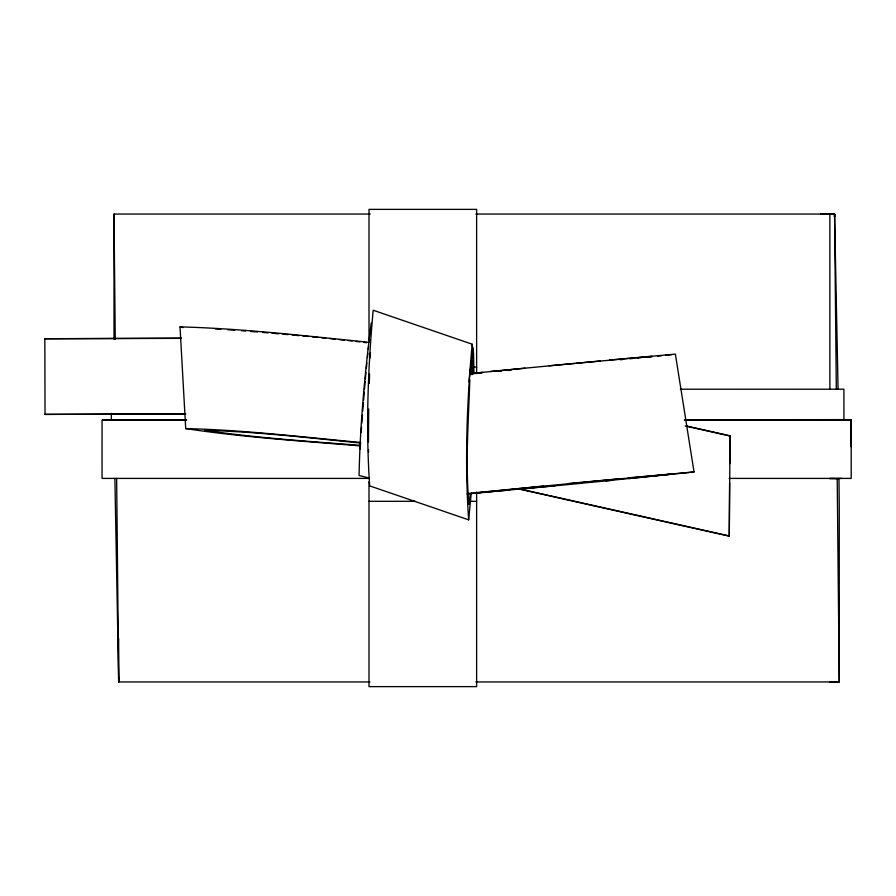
<?xml version="1.0" encoding="UTF-8"?>
<svg xmlns="http://www.w3.org/2000/svg" width="896" height="896" viewBox="0 0 896 896"><rect width="100%" height="100%" fill="white"/><g stroke="black" fill="none" stroke-linecap="round" stroke-linejoin="round"><path stroke-width="1.34" d="M684.432 420.09L851.189 420.078L851.189 478.408L729.109 478.408M369.914 681.946L118.675 681.946L118.72 677.757M517.698 488.734L729.277 536.189L729.602 483.056M729.792 463.59L730.061 435.781L686.381 425.981M729.277 536.189L730.061 435.781M368.693 409.069L368.458 441.918M369.264 383.555L369.6 373.923M360.226 448.941L360.595 442.176M370.238 357.829L370.474 352.598M471.979 374.662L472.058 361.514L470.198 374.461M473.088 363.048L473.133 348.085L469.818 373.587M469.829 379.814C468.474 421.21 465.226 463.221 468.955 504.381L470.333 493.875M470.165 374.304L471.117 363.261M471.251 493.102L468.642 519.848L369.678 485.878C365.714 427.795 367.898 368.368 373.195 310.24L472.17 344.198L473.525 353.315L473.962 372.848M361.189 432.544L361.558 427.179M361.838 423.147L362.432 415.083M362.734 411.051L363.35 402.987M363.574 400.254L364.258 392.067M364.482 389.334L365.165 381.438M365.4 378.851L365.982 372.378M366.363 368.368L366.89 362.936M469.011 381.842L469.683 374.965M367.416 357.493L367.853 353.461M368.29 349.44L368.581 346.752M369.197 341.97L369.51 339.584M472.17 344.198C466.861 402.338 464.677 461.765 468.642 519.848M371.213 323.064C364.762 373.554 360.102 424.682 359.072 475.518L368.592 477.848M181.362 338.173L44.8 338.733L181.306 338.352M185.718 414.008L45.024 414.4L184.374 413.84M609.594 360.024L675.394 354.122L694.03 471.968L605.987 480.838M646.598 357.067L651.392 356.552M665.56 355.286L671.91 354.603M469.549 373.722L482.619 372.389M629.832 358.792L632.442 358.523M637.672 357.997L641.592 357.594M648.245 357.067L652.277 356.653M657.642 356.104L661.674 355.701M468.082 493.461L618.834 478.845M360.214 445.917C301.997 441 243.488 437.382 185.718 428.602L180.018 326.872C243.264 328.586 306.376 336.045 369.342 342.328M469.661 373.565L500.629 370.597M620.133 359.755L622.899 359.486M185.718 428.602C244.059 429.968 302.277 437.024 360.394 442.434M629.07 478.576L673.042 473.984L567.694 483.627M490.426 371.493L574.582 363.429M502.018 370.451L525.101 368.189M543.749 486.035L476.683 492.89L509.622 490M580.776 483.28L612.64 480.278M549.046 365.781L651.963 356.317M582.042 483.246L521.494 489.003M575.926 363.294L600.197 360.998M498.96 371.414L501.614 371.168M508.267 370.552L510.922 370.294M628.23 477.87L694.03 471.968M555.162 485.722L467.074 493.987M479.326 373.218L481.914 372.982M470.411 374.024L474.152 373.688M820.534 214.189L834.568 214.054L838.074 389.222M838.062 478.442L841.882 478.408M829.416 478.621L838.97 478.554L839.25 506.789L839.25 681.946L829.886 681.946M114.005 339.17L114.005 214.054L370.227 214.054M475.922 214.054L834.568 214.054L836.326 389.211M473.827 367.046L476.627 367.046M680.299 389.222L843.909 389.211L843.931 420.078M102.592 420.123L186.536 420.067M684.611 419.731L851.099 419.619L851.189 446.734L851.189 420.078M186.514 420.112L102.066 420.123L102.054 478.408L369.398 478.408M369.006 501.312L415.128 501.312M469.638 501.312L476.627 501.312M475.922 681.946L839.25 681.946L837.211 478.554L829.886 478.408M215.331 328.922L220.808 329.258M360.304 445.357C308.336 441.302 256.133 437.954 204.557 430.282C256.637 431.693 308.605 437.83 360.45 443.005M227.696 329.717L234.618 330.221M241.55 330.725L245.504 331.038M250.779 331.464L257.376 331.99M262.651 332.416L268.005 332.875M272.026 333.222L278.712 333.794M282.733 334.141L288.109 334.622M292.141 334.992L298.872 335.608M302.904 335.978L308.291 336.47M312.301 336.874L317.654 337.389M321.675 337.781L325.696 338.173M329.706 338.576L335.003 339.125M338.968 339.55L344.254 340.099M348.23 340.514L352.139 340.973M356.048 341.432L359.968 341.88M363.888 342.373L366.509 342.731M685.216 425.97L730.262 436.072M518.862 488.757L729.075 535.898M180.018 326.872L183.131 327.6M472.483 360.998L473.178 373.8M118.675 638.613L118.675 681.946L114.89 478.408M114.005 214.054L115.248 339.17M116.648 478.408L118.675 681.946M111.306 413.414L111.384 420.123M368.525 449.714L368.547 452.312M44.845 338.554L45.024 414.4M829.886 214.054L829.886 389.211M476.627 373.733L476.627 209.373L369.006 209.373L369.006 342.328M476.627 491.949L476.627 686.627L369.006 686.627L369.006 481.723M834.568 214.054L834.546 216.843L834.568 214.054"/></g></svg>
